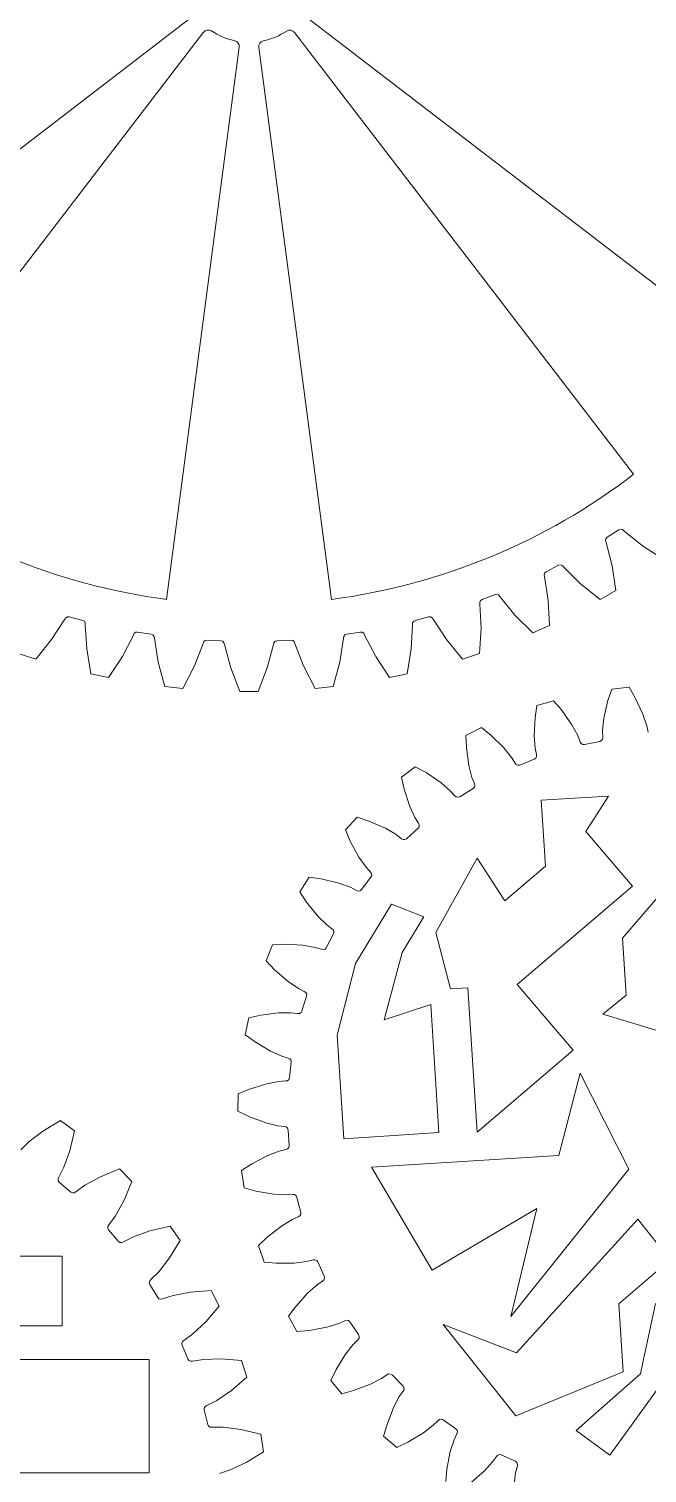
# Model space of a CAD drawing. Header units: millimetres. Extents: x -329 to 723, y 244 to 554.
# Drawn here: x -175.8 to -122.4, y 350.7 to 475.4 of the extents above; entities that cross this region are included whole.
import ezdxf

# ---------------------------------------------------------------- set-up
doc = ezdxf.new("R2010")
doc.units = ezdxf.units.MM

msp = doc.modelspace()

# ---------------------------------------------------------------- linework, layer by layer
at = {"color": 1, "lineweight": 0}
for p, q in [((-200.05, 446.97), (-161.89, 476.26)), ((-160.71, 475.07), (-189.99, 436.91)), ((-151.68, 476.25), (-113.53, 446.97)), ((-123.6, 436.91), (-152.87, 475.05)), ((-163.91, 426.11), (-157.63, 473.78)), ((-155.95, 473.78), (-149.68, 426.11)), ((-131.57, 408.77), (-125.78, 409.13)), ((-125.78, 409.13), (-127.71, 406.06)), ((-131.21, 403.08), (-131.57, 408.77)), ((-123.69, 401.34), (-127.71, 406.06)), ((-137.1, 403.78), (-140.66, 397.34)), ((-134.71, 400.09), (-137.1, 403.78)), ((-131.21, 403.08), (-134.71, 400.09)), ((-118.76, 403.61), (-124.55, 396.85)), ((-133.65, 392.85), (-123.69, 401.34)), ((-144.49, 399.81), (-147.6, 394.68)), ((-141.71, 398.69), (-144.49, 399.81)), ((-143.57, 395.61), (-141.71, 398.69)), ((-139.41, 392.48), (-140.66, 397.34)), ((-124.55, 396.85), (-124.24, 391.93)), ((-145.13, 389.82), (-143.57, 395.61)), ((-147.6, 394.68), (-149.17, 388.49)), ((-128.82, 387.18), (-133.65, 392.85)), ((-139.41, 392.48), (-137.9, 392.58)), ((-137.9, 392.58), (-137.11, 380.1)), ((-124.24, 391.93), (-126.26, 390.29)), ((-145.13, 389.82), (-141.09, 391.14)), ((-141.09, 391.14), (-140.4, 380.07)), ((-126.26, 390.29), (-121.47, 388.87)), ((-148.61, 379.55), (-149.17, 388.49)), ((-137.11, 380.1), (-128.82, 387.18)), ((-130.05, 378.1), (-128.22, 385.22)), ((-128.22, 385.22), (-124.02, 376.93)), ((-140.4, 380.07), (-148.61, 379.55)), ((-146.21, 377.08), (-130.05, 378.1)), ((-140.99, 368.2), (-146.21, 377.08)), ((-124.02, 376.93), (-134.19, 364.19)), ((-131.94, 373.52), (-140.99, 368.2)), ((-134.19, 364.19), (-131.94, 373.52)), ((-123.22, 372.61), (-133.7, 361.06)), ((-120.43, 369.08), (-123.22, 372.61)), ((-188.02, 369.4), (-172.92, 369.4)), ((-172.92, 369.4), (-172.92, 363.4)), ((-124.88, 365.29), (-120.43, 369.08)), ((-124.51, 359.41), (-124.88, 365.29)), ((-121.72, 365.31), (-122.84, 360.09)), ((-172.92, 363.4), (-188.02, 363.4)), ((-133.7, 361.06), (-140.04, 363.52)), ((-140.04, 363.52), (-133.76, 355.61)), ((-177.22, 360.49), (-165.42, 360.49)), ((-165.42, 360.49), (-165.42, 350.69)), ((-133.76, 355.61), (-124.51, 359.41)), ((-123, 359.24), (-124.42, 358)), ((-122.84, 360.09), (-123, 359.24)), ((-124.42, 358), (-128.57, 354.36)), ((-125.66, 352.24), (-121.61, 357.82)), ((-128.57, 354.36), (-125.66, 352.24)), ((-165.42, 350.69), (-177.22, 350.69))]:
    msp.add_line(p, q, dxfattribs=at)
at = {"color": 5, "lineweight": 0}
for p, q in [((-125.99, 431.35), (-125.88, 431.47)), ((-125.88, 431.47), (-124.87, 432.12)), ((-124.87, 432.12), (-124.72, 432.17)), ((-124.72, 432.17), (-124.56, 432.14)), ((-124.56, 432.14), (-124.44, 432.03)), ((-124.44, 432.03), (-122.82, 430.73)), ((-126.03, 431.19), (-125.99, 431.35)), ((-125.98, 431.03), (-126.03, 431.19)), ((-125.45, 429.02), (-125.98, 431.03)), ((-122.82, 430.73), (-120.99, 429.55)), ((-131.14, 428.5), (-130.07, 429.05)), ((-130.07, 429.05), (-129.91, 429.08)), ((-129.91, 429.08), (-129.76, 429.03)), ((-129.76, 429.03), (-129.65, 428.91)), ((-125.12, 426.87), (-125.45, 429.02)), ((-131.31, 428.24), (-131.26, 428.39)), ((-131.28, 428.08), (-131.31, 428.24)), ((-130.96, 426.02), (-131.28, 428.08)), ((-131.26, 428.39), (-131.14, 428.5)), ((-129.65, 428.91), (-128.17, 427.45)), ((-136.68, 426.1), (-135.56, 426.53)), ((-135.56, 426.53), (-135.4, 426.55)), ((-135.4, 426.55), (-135.25, 426.49)), ((-135.25, 426.49), (-135.15, 426.36)), ((-128.17, 427.45), (-126.48, 426.09)), ((-126.48, 426.09), (-125.12, 426.87)), ((-136.88, 425.86), (-136.81, 426.01)), ((-136.87, 425.7), (-136.88, 425.86)), ((-136.76, 423.62), (-136.87, 425.7)), ((-136.81, 426.01), (-136.68, 426.1)), ((-135.15, 426.36), (-133.84, 424.74)), ((-130.86, 423.85), (-130.96, 426.02)), ((-173.83, 422.65), (-172.69, 424.39)), ((-172.69, 424.39), (-172.61, 424.53)), ((-172.61, 424.53), (-172.46, 424.61)), ((-172.46, 424.61), (-172.3, 424.61)), ((-172.3, 424.61), (-171.14, 424.3)), ((-171.14, 424.3), (-171, 424.22)), ((-171, 424.22), (-170.92, 424.08)), ((-170.92, 424.08), (-170.92, 423.91)), ((-142.67, 424.08), (-142.58, 424.22)), ((-142.67, 423.91), (-142.67, 424.08)), ((-142.58, 424.22), (-142.44, 424.3)), ((-142.44, 424.3), (-141.29, 424.61)), ((-141.29, 424.61), (-141.12, 424.61)), ((-141.12, 424.61), (-140.98, 424.53)), ((-140.98, 424.53), (-140.9, 424.39)), ((-140.9, 424.39), (-139.76, 422.65)), ((-133.84, 424.74), (-132.3, 423.21)), ((-170.92, 423.91), (-170.8, 421.84)), ((-167.72, 421.18), (-166.77, 423.03)), ((-166.77, 423.03), (-166.7, 423.18)), ((-166.7, 423.18), (-166.57, 423.27)), ((-166.57, 423.27), (-166.41, 423.29)), ((-166.41, 423.29), (-165.23, 423.1)), ((-165.23, 423.1), (-165.08, 423.04)), ((-165.08, 423.04), (-164.98, 422.91)), ((-164.98, 422.91), (-164.96, 422.75)), ((-164.96, 422.75), (-164.63, 420.69)), ((-148.96, 420.69), (-148.63, 422.75)), ((-148.63, 422.75), (-148.61, 422.91)), ((-148.61, 422.91), (-148.51, 423.04)), ((-148.51, 423.04), (-148.36, 423.1)), ((-148.36, 423.1), (-147.18, 423.29)), ((-147.18, 423.29), (-147.02, 423.27)), ((-147.02, 423.27), (-146.88, 423.18)), ((-146.88, 423.18), (-146.82, 423.03)), ((-146.82, 423.03), (-145.86, 421.18)), ((-142.79, 421.84), (-142.67, 423.91)), ((-136.89, 421.45), (-136.76, 423.62)), ((-132.3, 423.21), (-130.86, 423.85)), ((-176.7, 421.45), (-175.2, 420.96)), ((-175.2, 420.96), (-173.83, 422.65)), ((-170.8, 421.84), (-170.45, 419.69)), ((-161.5, 420.36), (-160.74, 422.3)), ((-160.74, 422.3), (-160.69, 422.46)), ((-160.69, 422.46), (-160.57, 422.56)), ((-160.57, 422.56), (-160.41, 422.6)), ((-160.41, 422.6), (-159.21, 422.53)), ((-159.21, 422.53), (-159.06, 422.49)), ((-159.06, 422.49), (-158.95, 422.37)), ((-158.95, 422.37), (-158.91, 422.21)), ((-158.91, 422.21), (-158.37, 420.2)), ((-155.22, 420.2), (-154.67, 422.21)), ((-154.67, 422.21), (-154.64, 422.37)), ((-154.64, 422.37), (-154.53, 422.49)), ((-154.53, 422.49), (-154.37, 422.53)), ((-154.37, 422.53), (-153.18, 422.6)), ((-153.18, 422.6), (-153.02, 422.56)), ((-153.02, 422.56), (-152.89, 422.46)), ((-152.89, 422.46), (-152.84, 422.3)), ((-152.84, 422.3), (-152.09, 420.36)), ((-143.14, 419.69), (-142.79, 421.84)), ((-139.76, 422.65), (-138.38, 420.96)), ((-138.38, 420.96), (-136.89, 421.45)), ((-168.91, 419.36), (-167.72, 421.18)), ((-164.63, 420.69), (-164.05, 418.6)), ((-162.49, 418.43), (-161.5, 420.36)), ((-158.37, 420.2), (-157.58, 418.17)), ((-156.01, 418.17), (-155.22, 420.2)), ((-152.09, 420.36), (-151.09, 418.43)), ((-149.53, 418.6), (-148.96, 420.69)), ((-145.86, 421.18), (-144.67, 419.36)), ((-170.45, 419.69), (-168.91, 419.36)), ((-144.67, 419.36), (-143.14, 419.69)), ((-164.05, 418.6), (-162.49, 418.43)), ((-157.58, 418.17), (-156.01, 418.17)), ((-151.09, 418.43), (-149.53, 418.6)), ((-125.49, 418.37), (-125.81, 417.37)), ((-123.99, 418.53), (-125.49, 418.37)), ((-123.46, 417.62), (-123.99, 418.53)), ((-131.96, 416.94), (-132.1, 415.89)), ((-130.52, 417.36), (-131.96, 416.94)), ((-129.83, 416.56), (-130.52, 417.36)), ((-128.93, 415.29), (-129.83, 416.56)), ((-125.81, 417.37), (-126.16, 415.85)), ((-122.8, 416.21), (-123.46, 417.62)), ((-132.1, 415.89), (-132.17, 414.34)), ((-128.42, 414.36), (-128.93, 415.29)), ((-126.16, 415.85), (-126.27, 414.79)), ((-122.46, 415.2), (-122.8, 416.21)), ((-136.74, 415.05), (-138.08, 414.37)), ((-138.08, 414.37), (-138.03, 413.32)), ((-135.92, 414.38), (-136.74, 415.05)), ((-134.8, 413.3), (-135.92, 414.38)), ((-132.17, 414.34), (-132.09, 413.27)), ((-128.21, 413.82), (-128.42, 414.36)), ((-126.27, 414.05), (-126.37, 413.92)), ((-126.27, 414.79), (-126.26, 414.21)), ((-126.26, 414.21), (-126.27, 414.05)), ((-122.35, 414.64), (-122.46, 415.2)), ((-138.03, 413.32), (-137.82, 411.77)), ((-134.13, 412.46), (-134.8, 413.3)), ((-132.09, 413.27), (-131.98, 412.71)), ((-128.13, 413.68), (-128.21, 413.82)), ((-127.99, 413.59), (-128.13, 413.68)), ((-127.83, 413.59), (-127.99, 413.59)), ((-126.51, 413.85), (-127.83, 413.59)), ((-126.37, 413.92), (-126.51, 413.85)), ((-142.44, 411.66), (-143.64, 410.76)), ((-141.51, 411.15), (-142.44, 411.66)), ((-137.82, 411.77), (-137.55, 410.74)), ((-133.83, 411.98), (-134.13, 412.46)), ((-133.73, 411.85), (-133.83, 411.98)), ((-133.58, 411.79), (-133.73, 411.85)), ((-133.42, 411.81), (-133.58, 411.79)), ((-132.17, 412.31), (-133.42, 411.81)), ((-132.03, 412.4), (-132.17, 412.31)), ((-131.97, 412.55), (-132.03, 412.4)), ((-131.98, 412.71), (-131.97, 412.55)), ((-143.64, 410.76), (-143.4, 409.72)), ((-140.22, 410.28), (-141.51, 411.15)), ((-139.42, 409.58), (-140.22, 410.28)), ((-137.55, 410.74), (-137.34, 410.21)), ((-143.4, 409.72), (-142.92, 408.24)), ((-139.03, 409.16), (-139.42, 409.58)), ((-138.91, 409.05), (-139.03, 409.16)), ((-138.75, 409.02), (-138.91, 409.05)), ((-138.6, 409.07), (-138.75, 409.02)), ((-137.45, 409.78), (-138.6, 409.07)), ((-137.34, 409.89), (-137.45, 409.78)), ((-137.34, 410.21), (-137.3, 410.05)), ((-137.3, 410.05), (-137.34, 409.89)), ((-142.92, 408.24), (-142.47, 407.28)), ((-147.45, 407.31), (-148.46, 406.2)), ((-146.44, 406.97), (-147.45, 407.31)), ((-145.02, 406.35), (-146.44, 406.97)), ((-142.47, 407.28), (-142.17, 406.79)), ((-142.11, 406.48), (-142.2, 406.35)), ((-142.17, 406.79), (-142.1, 406.64)), ((-142.1, 406.64), (-142.11, 406.48)), ((-148.46, 406.2), (-148.05, 405.23)), ((-144.1, 405.8), (-145.02, 406.35)), ((-143.64, 405.45), (-144.1, 405.8)), ((-143.5, 405.37), (-143.64, 405.45)), ((-143.34, 405.37), (-143.5, 405.37)), ((-143.2, 405.44), (-143.34, 405.37)), ((-142.2, 406.35), (-143.2, 405.44)), ((-148.05, 405.23), (-147.31, 403.86)), ((-147.31, 403.86), (-146.69, 402.99)), ((-146.69, 402.99), (-146.31, 402.56)), ((-151.59, 402.13), (-152.4, 400.86)), ((-150.55, 401.98), (-151.59, 402.13)), ((-149.03, 401.62), (-150.55, 401.98)), ((-148.03, 401.25), (-149.03, 401.62)), ((-146.27, 402.12), (-147.08, 401.06)), ((-146.31, 402.56), (-146.21, 402.43)), ((-146.2, 402.27), (-146.27, 402.12)), ((-146.21, 402.43), (-146.2, 402.27)), ((-152.4, 400.86), (-151.82, 399.98)), ((-147.52, 400.99), (-148.03, 401.25)), ((-147.37, 400.93), (-147.52, 400.99)), ((-147.21, 400.95), (-147.37, 400.93)), ((-147.08, 401.06), (-147.21, 400.95)), ((-151.82, 399.98), (-150.84, 398.76)), ((-150.84, 398.76), (-150.08, 398.02)), ((-150.08, 398.02), (-149.63, 397.67)), ((-149.51, 397.24), (-150.12, 396.04)), ((-149.63, 397.67), (-149.51, 397.55)), ((-149.51, 397.55), (-149.47, 397.4)), ((-149.47, 397.4), (-149.51, 397.24)), ((-154.75, 396.3), (-155.32, 394.91)), ((-153.69, 396.33), (-154.75, 396.3)), ((-152.14, 396.25), (-153.69, 396.33)), ((-151.09, 396.06), (-152.14, 396.25)), ((-150.54, 395.9), (-151.09, 396.06)), ((-150.38, 395.87), (-150.54, 395.9)), ((-150.23, 395.92), (-150.38, 395.87)), ((-150.12, 396.04), (-150.23, 395.92)), ((-155.32, 394.91), (-154.59, 394.14)), ((-154.59, 394.14), (-153.41, 393.12)), ((-153.41, 393.12), (-152.53, 392.52)), ((-152.53, 392.52), (-152.02, 392.25)), ((-151.82, 391.86), (-152.22, 390.57)), ((-152.02, 392.25), (-151.88, 392.16)), ((-151.88, 392.16), (-151.81, 392.02)), ((-151.81, 392.02), (-151.82, 391.86)), ((-154.24, 390.41), (-155.78, 390.22)), ((-153.17, 390.42), (-154.24, 390.41)), ((-152.6, 390.35), (-153.17, 390.42)), ((-152.44, 390.35), (-152.6, 390.35)), ((-152.3, 390.43), (-152.44, 390.35)), ((-152.22, 390.57), (-152.3, 390.43)), ((-156.82, 389.99), (-157.12, 388.52)), ((-155.78, 390.22), (-156.82, 389.99)), ((-157.12, 388.52), (-156.27, 387.9)), ((-156.27, 387.9), (-154.93, 387.1)), ((-154.93, 387.1), (-153.96, 386.67)), ((-153.96, 386.67), (-153.41, 386.5)), ((-153.41, 386.5), (-153.26, 386.44)), ((-153.14, 386.15), (-153.3, 384.81)), ((-153.26, 386.44), (-153.16, 386.31)), ((-153.16, 386.31), (-153.14, 386.15)), ((-155.26, 384.29), (-156.75, 383.83)), ((-154.21, 384.49), (-155.26, 384.29)), ((-153.64, 384.53), (-154.21, 384.49)), ((-153.48, 384.55), (-153.64, 384.53)), ((-153.35, 384.66), (-153.48, 384.55)), ((-153.3, 384.81), (-153.35, 384.66)), ((-157.72, 383.42), (-157.76, 381.92)), ((-156.75, 383.83), (-157.72, 383.42)), ((-157.76, 381.92), (-156.81, 381.46)), ((-173.07, 381.13), (-174.58, 380.2)), ((-171.84, 380.23), (-173.07, 381.13)), ((-156.81, 381.46), (-155.35, 380.92)), ((-155.35, 380.92), (-154.32, 380.66)), ((-154.32, 380.66), (-153.74, 380.6)), ((-153.74, 380.6), (-153.59, 380.56)), ((-153.59, 380.56), (-153.47, 380.45)), ((-153.47, 380.45), (-153.42, 380.29)), ((-175.78, 379.27), (-176.47, 378.59)), ((-174.58, 380.2), (-175.78, 379.27)), ((-172.25, 378.51), (-171.84, 380.23)), ((-153.42, 380.29), (-153.34, 378.95)), ((-172.77, 377.08), (-172.25, 378.51)), ((-155.17, 378.09), (-156.55, 377.37)), ((-154.18, 378.47), (-155.17, 378.09)), ((-153.62, 378.61), (-154.18, 378.47)), ((-153.47, 378.67), (-153.62, 378.61)), ((-153.36, 378.79), (-153.47, 378.67)), ((-153.34, 378.95), (-153.36, 378.79)), ((-173.2, 376.22), (-172.77, 377.08)), ((-167.98, 376.94), (-169.62, 376.26)), ((-166.91, 375.86), (-167.98, 376.94)), ((-156.55, 377.37), (-157.44, 376.79)), ((-157.44, 376.79), (-157.21, 375.31)), ((-173.27, 376.07), (-173.2, 376.22)), ((-173.25, 375.91), (-173.27, 376.07)), ((-173.16, 375.78), (-173.25, 375.91)), ((-172.18, 374.94), (-173.16, 375.78)), ((-170.95, 375.53), (-171.73, 374.97)), ((-169.62, 376.26), (-170.95, 375.53)), ((-167.58, 374.23), (-166.91, 375.86)), ((-157.21, 375.31), (-156.19, 375.03)), ((-172.03, 374.87), (-172.18, 374.94)), ((-171.87, 374.88), (-172.03, 374.87)), ((-171.73, 374.97), (-171.87, 374.88)), ((-168.32, 372.89), (-167.58, 374.23)), ((-156.19, 375.03), (-154.66, 374.75)), ((-154.66, 374.75), (-153.6, 374.69)), ((-153.6, 374.69), (-153.02, 374.72)), ((-153.02, 374.72), (-152.86, 374.72)), ((-152.86, 374.72), (-152.72, 374.63)), ((-152.72, 374.63), (-152.65, 374.48)), ((-152.65, 374.48), (-152.33, 373.18)), ((-168.88, 372.11), (-168.32, 372.89)), ((-152.4, 372.88), (-152.54, 372.79)), ((-152.32, 373.02), (-152.4, 372.88)), ((-152.33, 373.18), (-152.32, 373.02)), ((-168.98, 371.81), (-168.97, 371.98)), ((-168.91, 371.67), (-168.98, 371.81)), ((-168.97, 371.98), (-168.88, 372.11)), ((-168.07, 370.69), (-168.91, 371.67)), ((-165.34, 371.59), (-166.77, 371.08)), ((-163.61, 372.01), (-165.34, 371.59)), ((-162.72, 370.77), (-163.61, 372.01)), ((-153.98, 372.01), (-155.21, 371.05)), ((-153.07, 372.56), (-153.98, 372.01)), ((-152.54, 372.79), (-153.07, 372.56)), ((-167.94, 370.59), (-168.07, 370.69)), ((-167.78, 370.58), (-167.94, 370.59)), ((-167.63, 370.64), (-167.78, 370.58)), ((-166.77, 371.08), (-167.63, 370.64)), ((-163.64, 369.26), (-162.72, 370.77)), ((-155.21, 371.05), (-155.98, 370.32)), ((-155.98, 370.32), (-155.49, 368.9)), ((-164.58, 368.06), (-163.64, 369.26)), ((-151.82, 368.94), (-151.26, 369.08)), ((-151.26, 369.08), (-151.1, 369.1)), ((-151.1, 369.1), (-150.95, 369.03)), ((-165.26, 367.38), (-164.58, 368.06)), ((-155.49, 368.9), (-154.44, 368.81)), ((-154.44, 368.81), (-152.88, 368.81)), ((-152.88, 368.81), (-151.82, 368.94)), ((-150.95, 369.03), (-150.85, 368.91)), ((-150.85, 368.91), (-150.3, 367.68)), ((-165.4, 367.1), (-165.36, 367.26)), ((-165.35, 366.95), (-165.4, 367.1)), ((-165.36, 367.26), (-165.26, 367.38)), ((-164.67, 365.85), (-165.35, 366.95)), ((-150.92, 366.93), (-151.72, 366.23)), ((-150.45, 367.26), (-150.92, 366.93)), ((-150.32, 367.37), (-150.45, 367.26)), ((-150.27, 367.52), (-150.32, 367.37)), ((-150.3, 367.68), (-150.27, 367.52)), ((-164.56, 365.73), (-164.67, 365.85)), ((-164.4, 365.69), (-164.56, 365.73)), ((-164.25, 365.73), (-164.4, 365.69)), ((-163.33, 366.02), (-164.25, 365.73)), ((-161.83, 366.31), (-163.33, 366.02)), ((-160.07, 366.45), (-161.83, 366.31)), ((-159.38, 365.09), (-160.07, 366.45)), ((-151.72, 366.23), (-152.76, 365.07)), ((-160.53, 363.75), (-159.38, 365.09)), ((-152.76, 365.07), (-153.38, 364.22)), ((-153.38, 364.22), (-152.65, 362.91)), ((-161.64, 362.71), (-160.53, 363.75)), ((-152.65, 362.91), (-151.6, 363)), ((-151.6, 363), (-150.07, 363.28)), ((-150.07, 363.28), (-149.05, 363.6)), ((-149.05, 363.6), (-148.52, 363.83)), ((-148.52, 363.83), (-148.37, 363.88)), ((-148.37, 363.88), (-148.21, 363.85)), ((-148.21, 363.85), (-148.09, 363.74)), ((-148.09, 363.74), (-147.33, 362.63)), ((-162.6, 361.88), (-162.54, 362.04)), ((-162.57, 361.72), (-162.6, 361.88)), ((-162.08, 360.53), (-162.57, 361.72)), ((-162.54, 362.04), (-162.41, 362.14)), ((-162.41, 362.14), (-161.64, 362.71)), ((-147.8, 361.79), (-148.47, 360.95)), ((-147.4, 362.19), (-147.8, 361.79)), ((-147.29, 362.32), (-147.4, 362.19)), ((-147.33, 362.63), (-147.27, 362.48)), ((-147.27, 362.48), (-147.29, 362.32)), ((-161.98, 360.4), (-162.08, 360.53)), ((-161.84, 360.33), (-161.98, 360.4)), ((-161.67, 360.35), (-161.84, 360.33)), ((-160.72, 360.5), (-161.67, 360.35)), ((-159.2, 360.55), (-160.72, 360.5)), ((-157.44, 360.41), (-159.2, 360.55)), ((-156.97, 358.96), (-157.44, 360.41)), ((-148.47, 360.95), (-149.28, 359.62)), ((-149.28, 359.62), (-149.74, 358.67)), ((-145.37, 358.84), (-144.89, 359.16)), ((-144.89, 359.16), (-144.75, 359.24)), ((-144.75, 359.24), (-144.59, 359.23)), ((-144.59, 359.23), (-144.45, 359.15)), ((-144.45, 359.15), (-143.5, 358.19)), ((-158.31, 357.81), (-156.97, 358.96)), ((-149.74, 358.67), (-148.79, 357.52)), ((-147.77, 357.8), (-146.31, 358.35)), ((-146.31, 358.35), (-145.37, 358.84)), ((-143.5, 358.19), (-143.42, 358.05)), ((-143.41, 357.89), (-143.49, 357.75)), ((-143.42, 358.05), (-143.41, 357.89)), ((-160.43, 356.51), (-159.57, 356.96)), ((-159.57, 356.96), (-158.31, 357.81)), ((-148.79, 357.52), (-147.77, 357.8)), ((-143.82, 357.28), (-144.32, 356.34)), ((-143.49, 357.75), (-143.82, 357.28)), ((-160.65, 356.29), (-160.57, 356.43)), ((-160.65, 356.13), (-160.65, 356.29)), ((-160.35, 354.88), (-160.65, 356.13)), ((-160.57, 356.43), (-160.43, 356.51)), ((-144.32, 356.34), (-144.88, 354.88)), ((-160.28, 354.73), (-160.35, 354.88)), ((-160.14, 354.64), (-160.28, 354.73)), ((-159.98, 354.63), (-160.14, 354.64)), ((-159.01, 354.63), (-159.98, 354.63)), ((-157.5, 354.44), (-159.01, 354.63)), ((-155.78, 354.03), (-157.5, 354.44)), ((-144.88, 354.88), (-145.17, 353.87)), ((-143.07, 353.36), (-141.73, 354.16)), ((-141.73, 354.16), (-140.89, 354.81)), ((-140.89, 354.81), (-140.48, 355.22)), ((-140.48, 355.22), (-140.36, 355.32)), ((-140.36, 355.32), (-140.2, 355.34)), ((-140.2, 355.34), (-140.04, 355.28)), ((-140.04, 355.28), (-138.94, 354.51)), ((-138.94, 354.51), (-138.83, 354.39)), ((-138.8, 354.23), (-138.85, 354.08)), ((-138.83, 354.39), (-138.8, 354.23)), ((-155.55, 352.52), (-155.78, 354.03)), ((-145.17, 353.87), (-144.02, 352.9)), ((-144.02, 352.9), (-143.07, 353.36)), ((-139.09, 353.55), (-139.42, 352.54)), ((-138.85, 354.08), (-139.09, 353.55)), ((-157.05, 351.6), (-155.55, 352.52)), ((-139.42, 352.54), (-139.71, 351.01)), ((-136.48, 350.86), (-135.77, 351.65)), ((-135.77, 351.65), (-135.44, 352.12)), ((-135.44, 352.12), (-135.33, 352.24)), ((-135.33, 352.24), (-135.18, 352.29)), ((-135.18, 352.29), (-135.02, 352.26)), ((-135.02, 352.26), (-133.8, 351.7)), ((-133.8, 351.7), (-133.67, 351.6)), ((-159.35, 350.65), (-158.43, 350.95)), ((-158.43, 350.95), (-157.05, 351.6)), ((-139.71, 351.01), (-139.81, 349.96)), ((-137.66, 349.83), (-136.48, 350.86)), ((-133.78, 350.73), (-133.91, 349.67)), ((-133.63, 351.29), (-133.78, 350.73)), ((-133.67, 351.6), (-133.61, 351.45)), ((-133.61, 351.45), (-133.63, 351.29))]:
    msp.add_line(p, q, dxfattribs=at)
at = {"color": 1, "lineweight": 0}
for centre, radius, start, end in [((-160.31, 474.76), 0.5, 56.6866, 142.5), ((-156.78, 480.14), 5.93, 236.6866, 257.8836), ((-156.78, 480.14), 5.93, 281.8776, 303.1224), ((-153.27, 474.75), 0.5, 37.5, 123.1224), ((-158.13, 473.85), 0.5, 352.5, 77.8836), ((-155.46, 473.84), 0.5, 101.8776, 187.5), ((-156.79, 480.17), 54.53, 232.5, 262.5), ((-156.79, 480.17), 54.53, 277.5, 307.5)]:
    msp.add_arc(centre, radius, start, end, dxfattribs=at)

doc.saveas('drawing.dxf')
